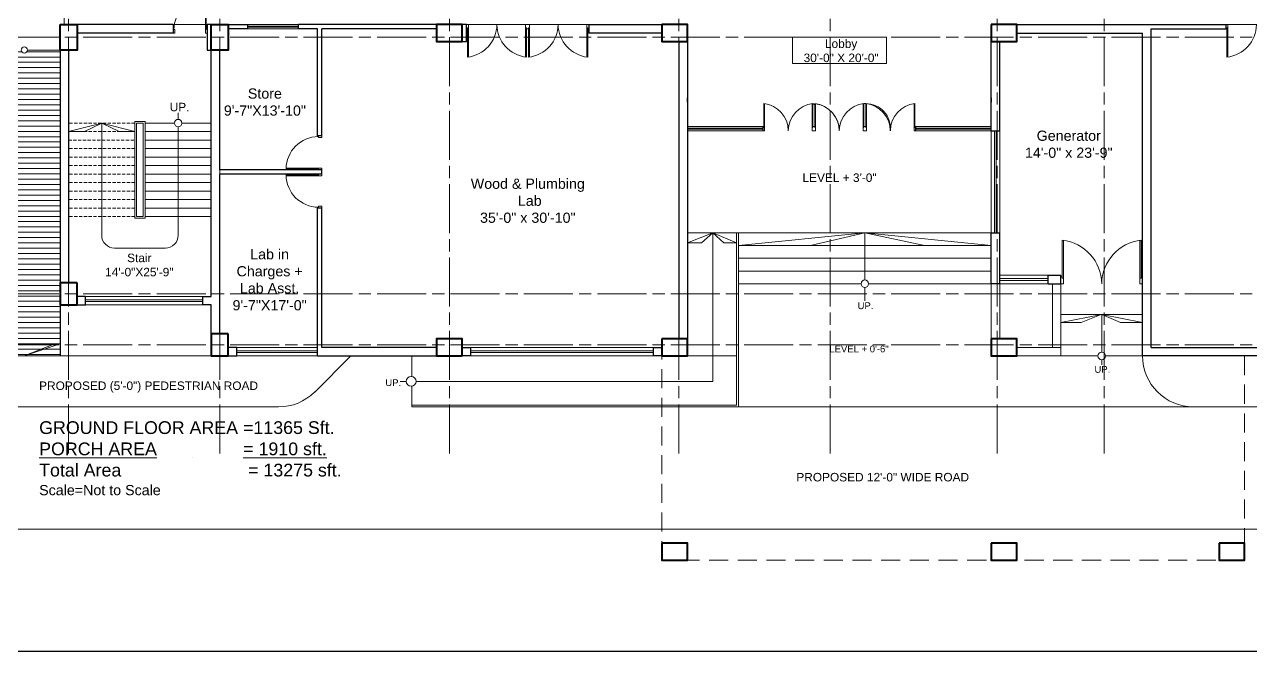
# Model space of a CAD drawing. Header units: inches. Extents: x -12 to 20935469, y -1604 to 24729220.
# Drawn here: x 20916802 to 20918245, y 24723288 to 24724026 of the extents above; entities that cross this region are included whole.
import ezdxf

# ---------------------------------------------------------------- set-up
doc = ezdxf.new("R2010")
doc.units = ezdxf.units.IN
doc.header["$LTSCALE"] = 0.03
doc.header["$MEASUREMENT"] = 0
doc.linetypes.add('ACAD_ISO08W100', pattern=[36, 24, -3, 6, -3])
doc.linetypes.add('DASHED2', pattern=[0.375, 0.25, -0.125])
for name, color, linetype, lineweight in [('AV_Text', 7, 'Continuous', 9), ('column', 1, 'Continuous', 40), ('Door', 7, 'Continuous', 18), ('Dot', 253, 'Continuous', 0), ('Grid Line', 252, 'Continuous', 18), ('Hatch', 253, 'Continuous', 15), ('Main Wall', 7, 'Continuous', 30), ('RAIL', 23, 'Continuous', 13), ('STAIR', 46, 'Continuous', 15), ('WALL', 7, 'Continuous', 30), ('wind.', 150, 'Continuous', 20)]:
    doc.layers.add(name, color=color, linetype=linetype, lineweight=lineweight)
doc.layers.add('FUR', color=251, linetype='Continuous')
doc.layers.add('TEXT', color=7, linetype='Continuous')
doc.styles.add('2', font='swisscl.ttf')
doc.styles.get("Standard").update_dxf_attribs({"font": 'timesbd.ttf'})

# ---------------------------------------------------------------- blocks, each defined once
blk = doc.blocks.new('A$C36295410')
at = {"layer": 'Door'}
for p, q in [((1, 4), (1, 32)), ((2, 0), (2, 31.98)), ((58, 0), (58, 31.98)), ((59, 4), (59, 32)), ((1, 5), (0, 5)), ((2, 4), (1, 4)), ((58, 4), (59, 4)), ((59, 5), (60, 5)), ((2, 0), (0, 0)), ((58, 0), (60, 0))]:
    blk.add_line(p, q, dxfattribs=at)
for centre, start, end in [((-2.53, -0.34), 0.59063, 83.77826), ((62.53, -0.34), 96.22174, 179.40937)]:
    blk.add_arc(centre, 32.53, start, end, dxfattribs=at)
blk = doc.blocks.new('$D40')
at = {"layer": 'Door'}
for p, q in [((1, 4), (1, 42)), ((2, 0), (2, 42)), ((1, 5), (0, 5)), ((2, 0), (0, 0)), ((2, 4), (1, 4)), ((39, 4), (38, 4)), ((38, 4), (38, 0)), ((40, 0), (38, 0)), ((40, 5), (39, 5)), ((39, 5), (39, 4))]:
    blk.add_line(p, q, dxfattribs=at)
blk.add_arc((1, 4), 38, 0, 90, dxfattribs=at)
blk = doc.blocks.new('fff')
at = {"layer": 'Grid Line', "color": 252, "linetype": 'ACAD_ISO08W100', "lineweight": 9, "ltscale": 80, "true_color": 0x939598}
for p, q in [((20830948.3, 24723521.1), (20830948.3, 24724698.8)), ((20831126.3, 24723521.1), (20831126.3, 24724698.8)), ((20831396.3, 24723521.1), (20831396.3, 24724698.8)), ((20831666.3, 24723521.1), (20831666.3, 24724698.8)), ((20831844.3, 24723521.1), (20831844.3, 24724698.8)), ((20832040.8, 24723521.1), (20832040.8, 24724698.8)), ((20832166.8, 24723521.1), (20832166.8, 24724698.8)), ((20833096.9, 24724010.7), (20830726.1, 24724010.7)), ((20833096.9, 24723708.7), (20830726.1, 24723708.7)), ((20833096.9, 24723648.8), (20830726.1, 24723648.8))]:
    blk.add_line(p, q, dxfattribs=at)

msp = doc.modelspace()

# ---------------------------------------------------------------- hatches: boundary and pattern name
at = {"layer": 'STAIR', "lineweight": 5}
h = msp.add_hatch(dxfattribs=at)
h.set_pattern_fill('ANSI31', color=253, scale=50, angle=135)
h.set_pattern_definition([(180, (85905.9215, -4e-09), (-4e-16, -6.25), [])])
edge = h.paths.add_edge_path()
edge.add_arc((20916802.2, 24723995.7), 3.61, 180, 360)
edge.add_line((20916805.8, 24723995.7), (20916844.2, 24723995.7))
edge.add_line((20916844.2, 24723995.7), (20916844.2, 24723721.7))
edge.add_line((20916844.2, 24723721.7), (20916844.2, 24723695.7))
edge.add_line((20916844.2, 24723695.7), (20916844.2, 24723635.7))
edge.add_line((20916844.2, 24723635.7), (20916762.2, 24723635.7))
edge.add_line((20916762.2, 24723635.7), (20916762.2, 24723995.7))
edge.add_line((20916762.2, 24723995.7), (20916798.6, 24723995.7))

# ---------------------------------------------------------------- linework, layer by layer
for p, q in [((20917582.2, 24723934.3), (20917582.2, 24723939.3)), ((20917939.7, 24723939.3), (20917939.7, 24723934.3)), ((20917671, 24723905.7), (20917671, 24723900.7)), ((20917851, 24723900.7), (20917851, 24723905.7)), ((20916844.2, 24723695.7), (20916844.2, 24723635.8)), ((20917052.2, 24723635.8), (20917052.2, 24723635.8))]:
    msp.add_line(p, q)
at = {"color": 252, "lineweight": 5}
for p, q in [((20918021.7, 24723635.8), (20917969.7, 24723635.7)), ((20918065.2, 24723635.8), (20918021.7, 24723635.8)), ((20918117.7, 24723635.8), (20918074.1, 24723635.8))]:
    msp.add_line(p, q, dxfattribs=at)
at = {"layer": 'column', "lineweight": 40, "ltscale": 20}
for points in [[(20916844.2, 24724025.7), (20916864.2, 24724025.7), (20916864.2, 24723995.7), (20916844.2, 24723995.7)], [(20917022.2, 24724025.7), (20917042.2, 24724025.7), (20917042.2, 24723995.7), (20917022.2, 24723995.7)], [(20917287.2, 24724025.7), (20917287.2, 24724005.7), (20917317.2, 24724005.7), (20917317.2, 24724025.7)], [(20917552.2, 24724025.7), (20917552.2, 24724005.7), (20917582.2, 24724005.7), (20917582.2, 24724025.7)], [(20917939.7, 24724025.7), (20917939.7, 24724005.7), (20917969.7, 24724005.7), (20917969.7, 24724025.7)], [(20916864.2, 24723721.7), (20916844.2, 24723721.7), (20916844.2, 24723695.7), (20916864.2, 24723695.7)], [(20917042.2, 24723661.8), (20917022.2, 24723661.8), (20917022.2, 24723635.8), (20917042.2, 24723635.8)], [(20917317.2, 24723635.8), (20917317.2, 24723655.8), (20917287.2, 24723655.8), (20917287.2, 24723635.8)], [(20917552.2, 24723655.7), (20917552.2, 24723635.7), (20917582.2, 24723635.7), (20917582.2, 24723655.7)], [(20917939.7, 24723655.7), (20917939.7, 24723635.7), (20917969.7, 24723635.7), (20917969.7, 24723655.7)], [(20917552.2, 24723415.3), (20917552.2, 24723395.3), (20917582.2, 24723395.3), (20917582.2, 24723415.3)], [(20917939.7, 24723415.3), (20917939.7, 24723395.3), (20917969.7, 24723395.3), (20917969.7, 24723415.3)], [(20918207.7, 24723415.3), (20918207.7, 24723395.3), (20918237.7, 24723395.3), (20918237.7, 24723415.3)]]:
    msp.add_lwpolyline(points, close=True, dxfattribs=at)
at = {"layer": 'Defpoints'}
msp.add_lwpolyline([(20916599.7, 24724746.5), (20919038.6, 24724746.5), (20919038.6, 24723288), (20916599.7, 24723288)], close=True, dxfattribs=at)
at = {"layer": 'Door'}
for p, q in [((20917324.6, 24724025.7), (20917322.2, 24724025.7)), ((20917324.6, 24724025.7), (20917324.6, 24723987.4)), ((20917391.8, 24724025.7), (20917391.8, 24723987.4)), ((20917391.8, 24724025.7), (20917394.2, 24724025.7)), ((20917396.6, 24724025.7), (20917394.2, 24724025.7)), ((20917396.6, 24724025.7), (20917396.6, 24723987.4)), ((20917463.8, 24724025.7), (20917463.8, 24723987.4)), ((20917463.8, 24724025.7), (20917466.2, 24724025.7)), ((20918218.1, 24724025.7), (20918215.7, 24724025.7)), ((20918218.1, 24724025.7), (20918218.1, 24723987.4)), ((20917323.4, 24724020.7), (20917322.2, 24724020.7)), ((20917323.4, 24724021.9), (20917323.4, 24723987.3)), ((20917324.6, 24724021.9), (20917323.4, 24724021.9)), ((20917391.8, 24724021.9), (20917393, 24724021.9)), ((20917393, 24724021.9), (20917393, 24723987.3)), ((20917393, 24724020.7), (20917394.2, 24724020.7)), ((20917395.4, 24724020.7), (20917394.2, 24724020.7)), ((20917395.4, 24724021.9), (20917395.4, 24723987.3)), ((20917396.6, 24724021.9), (20917395.4, 24724021.9)), ((20917463.8, 24724021.9), (20917465, 24724021.9)), ((20917465, 24724021.9), (20917465, 24723987.3)), ((20917465, 24724020.7), (20917466.2, 24724020.7)), ((20918216.9, 24724020.7), (20918215.7, 24724020.7)), ((20918216.9, 24724021.9), (20918216.9, 24723987.3)), ((20918218.1, 24724021.9), (20918216.9, 24724021.9))]:
    msp.add_line(p, q, dxfattribs=at)
for centre, start, end in [((20917319.2, 24724026.1), 276.223, 359.4106), ((20917397.2, 24724026.1), 180.5919, 263.7795), ((20917391.2, 24724026.1), 276.223, 359.4106), ((20917469.2, 24724026.1), 180.5919, 263.7795), ((20918212.7, 24724026.1), 276.223, 359.4106)]:
    msp.add_arc(centre, 39, start, end, dxfattribs=at)
at = {"layer": 'Dot', "color": 0, "linetype": 'DASHED2', "lineweight": 20, "ltscale": 3000}
msp.add_lwpolyline([(20918237.7, 24723635.7), (20918237.7, 24723395.3), (20917552.2, 24723395.3), (20917552.2, 24723635.8)], dxfattribs=at)
at = {"layer": 'Hatch'}
for p, q in [((20916844.2, 24723995.7), (20916805.8, 24723995.7)), ((20917642.2, 24723780.7), (20917582.2, 24723780.7)), ((20917642.2, 24723780.7), (20917582.2, 24723780.7)), ((20917939.7, 24723655.7), (20917939.7, 24723720.7)), ((20917949.7, 24723655.7), (20917949.7, 24723720.7)), ((20918011.7, 24723720.7), (20918011.7, 24723645.8)), ((20918021.7, 24723720.7), (20918021.7, 24723635.8)), ((20918021.7, 24723684.7), (20918117.7, 24723684.7)), ((20916670.8, 24723635.8), (20917022.2, 24723635.8)), ((20916670.8, 24723635.8), (20917258.2, 24723635.8)), ((20916703.5, 24723635.8), (20917022.2, 24723635.8)), ((20917258.2, 24723635.8), (20917258.2, 24723611.5)), ((20917582.2, 24723635.7), (20917640.2, 24723635.7)), ((20918021.7, 24723645.8), (20917969.7, 24723645.8)), ((20918065.2, 24723635.8), (20917969.7, 24723635.8)), ((20918117.7, 24723635.8), (20918074.1, 24723635.8)), ((20917258.2, 24723600), (20917258.2, 24723575.8)), ((20917101.4, 24723575.8), (20916670.8, 24723575.8)), ((20916670.8, 24723431.8), (20919000.8, 24723431.8))]:
    msp.add_line(p, q, dxfattribs=at)
at = {"layer": 'Hatch', "lineweight": 0}
for p, q in [((20917186.2, 24723635.8), (20917143.8, 24723593.3)), ((20918177.7, 24723575.8), (20919000.8, 24723575.8))]:
    msp.add_line(p, q, dxfattribs=at)
at = {"layer": 'Hatch', "lineweight": 5}
msp.add_line((20917642.2, 24723575.8), (20918177.7, 24723575.8), dxfattribs=at)
msp.add_lwpolyline([(20918689.7, 24724145.7), (20917939.7, 24724145.8), (20917929.7, 24724460.8), (20917760.2, 24724460.6), (20917760.2, 24724145.7), (20916849.2, 24724145.8), (20916849.2, 24724025.8), (20917582.2, 24724025.8), (20917582.2, 24723905.7), (20917671.5, 24723905.7), (20917672, 24723905.7), (20917672, 24723932.7, -0.379803), (20917701, 24723900.7, -0.379803), (20917730, 24723932.7, 0.786317), (20917733, 24723932.6, -0.370965), (20917761, 24723900.7, -0.379803), (20917790, 24723932.7), (20917792, 24723932.7, -0.443301), (20917821, 24723900.7, -0.379803), (20917850, 24723932.7), (20917850, 24723905.7), (20917939.7, 24723905.7), (20917939.7, 24724025.7), (20918862.7, 24724025.7)], format="xyb", dxfattribs=at)
at = {"layer": 'Hatch', "lineweight": 0}
msp.add_lwpolyline([(20917705.8, 24724010.7), (20917816.3, 24724010.7), (20917816.3, 24723979.8), (20917705.8, 24723979.8)], close=True, dxfattribs=at)
for centre, start, end in [((20918177.7, 24723635.8), 180, 270), ((20917101.4, 24723635.8), 270, 315)]:
    msp.add_arc(centre, 60, start, end, dxfattribs=at)
at = {"layer": 'Main Wall', "lineweight": 30}
for p, q in [((20916977.2, 24724025.7), (20916864.2, 24724025.7)), ((20916977.2, 24724025.7), (20916977.2, 24724015.7)), ((20917032.2, 24724025.7), (20917022.2, 24724025.7)), ((20917287.2, 24724025.7), (20917124.7, 24724025.7)), ((20917124.7, 24724020.7), (20917124.7, 24724025.7)), ((20917466.2, 24724025.7), (20917552.2, 24724025.7)), ((20917466.2, 24724025.7), (20917466.2, 24724015.7)), ((20918215.7, 24724025.7), (20918215.7, 24724020.7)), ((20916977.2, 24724015.7), (20916864.2, 24724015.7)), ((20917147.2, 24724020.7), (20917124.7, 24724020.7)), ((20917147.2, 24723894.8), (20917147.2, 24724020.7)), ((20917287.2, 24724020.7), (20917152.2, 24724020.7)), ((20917152.2, 24723894.8), (20917152.2, 24724020.7)), ((20917552.2, 24724015.7), (20917466.2, 24724015.7)), ((20917969.7, 24724015.7), (20918117.7, 24724015.7)), ((20918117.7, 24723635.7), (20918117.7, 24724015.7)), ((20918127.7, 24723645.7), (20918127.7, 24724020.7)), ((20918127.7, 24724020.7), (20918215.7, 24724020.7)), ((20916844.2, 24723995.7), (20916844.2, 24723721.7)), ((20916854.2, 24723995.7), (20916854.2, 24723721.7)), ((20917022.2, 24723705.7), (20917022.2, 24723995.8)), ((20917032.2, 24723854.8), (20917032.2, 24723995.8)), ((20917572.2, 24724005.7), (20917572.2, 24723655.7)), ((20917582.2, 24724005.7), (20917582.2, 24723635.8)), ((20917939.7, 24723900.7), (20917939.7, 24724005.7)), ((20917949.7, 24723900.7), (20917949.7, 24724005.7)), ((20917152.2, 24723894.8), (20917147.2, 24723894.8)), ((20917939.7, 24723900.7), (20917949.7, 24723900.7)), ((20917152.2, 24723854.8), (20917032.2, 24723854.8)), ((20917152.2, 24723849.8), (20917152.2, 24723854.8)), ((20917152.2, 24723849.8), (20917032.2, 24723849.8)), ((20917032.2, 24723661.8), (20917032.2, 24723849.8)), ((20917152.2, 24723809.8), (20917147.2, 24723809.8)), ((20917147.2, 24723635.8), (20917147.2, 24723809.8)), ((20917152.2, 24723645.8), (20917152.2, 24723809.8)), ((20917939.7, 24723720.7), (20917939.7, 24723780.7)), ((20917939.7, 24723780.7), (20917949.7, 24723780.7)), ((20917949.7, 24723720.7), (20917949.7, 24723780.7)), ((20917949.7, 24723720.7), (20917939.7, 24723720.7)), ((20918006.7, 24723730.7), (20918021.7, 24723730.7)), ((20918006.7, 24723720.7), (20918006.7, 24723730.7)), ((20918006.7, 24723720.7), (20918021.7, 24723720.7)), ((20918021.7, 24723720.7), (20918021.7, 24723730.7)), ((20916874.2, 24723705.7), (20916864.2, 24723705.7)), ((20916864.2, 24723695.7), (20916874.2, 24723695.7)), ((20916874.2, 24723695.7), (20916874.2, 24723705.7)), ((20917012.2, 24723695.7), (20917012.2, 24723705.7)), ((20917012.2, 24723705.7), (20917022.2, 24723705.7)), ((20917022.2, 24723695.7), (20917012.2, 24723695.7)), ((20917022.2, 24723661.8), (20917022.2, 24723695.7)), ((20917147.2, 24723635.8), (20917287.2, 24723635.8)), ((20917277.2, 24723645.8), (20917152.2, 24723645.8)), ((20917287.2, 24723645.8), (20917152.2, 24723645.8)), ((20917162.2, 24723635.8), (20917162.2, 24723635.8)), ((20917287.2, 24723639.8), (20917287.2, 24723639.8)), ((20918364.7, 24723635.7), (20918117.7, 24723635.7)), ((20918127.7, 24723645.7), (20918364.7, 24723645.7))]:
    msp.add_line(p, q, dxfattribs=at)
for points in [[(20917017.2, 24723995.7), (20917022.2, 24723995.7), (20917022.2, 24724025.7), (20917017.2, 24724025.7)], [(20917064.7, 24724020.7), (20917042.2, 24724020.7), (20917042.2, 24724025.7), (20917064.7, 24724025.7)], [(20917317.2, 24724005.7), (20917322.2, 24724005.7), (20917322.2, 24724025.7), (20917317.2, 24724025.7)], [(20917327.2, 24723635.8), (20917317.2, 24723635.8), (20917317.2, 24723645.8), (20917327.2, 24723645.8)], [(20917542.2, 24723645.8), (20917552.2, 24723645.8), (20917552.2, 24723635.8), (20917542.2, 24723635.8)]]:
    msp.add_lwpolyline(points, close=True, dxfattribs=at)
for points in [[(20917969.7, 24724025.7), (20918127.7, 24724025.8), (20918215.7, 24724025.7)], [(20917042.2, 24723635.8), (20917052.2, 24723635.8), (20917052.2, 24723645.8), (20917042.2, 24723645.8)]]:
    msp.add_lwpolyline(points, dxfattribs=at)
at = {"layer": 'RAIL', "color": 6, "lineweight": 5}
for points in [[(20916932.2, 24723911.7), (20916944.2, 24723911.7), (20916944.2, 24723797.7), (20916932.2, 24723797.7)], [(20916934.2, 24723909.7), (20916942.2, 24723909.7), (20916942.2, 24723799.7), (20916934.2, 24723799.7)]]:
    msp.add_lwpolyline(points, close=True, dxfattribs=at)
at = {"layer": 'STAIR', "color": 32, "linetype": 'DASHED2', "lineweight": 5, "ltscale": 500}
for p, q in [((20916932.2, 24723909.7), (20916854.2, 24723909.7)), ((20916932.2, 24723899.7), (20916854.2, 24723899.7)), ((20916854.2, 24723889.7), (20916932.2, 24723889.7)), ((20916932.2, 24723879.7), (20916854.2, 24723879.7)), ((20916932.2, 24723869.7), (20916854.2, 24723869.7)), ((20916932.2, 24723859.7), (20916854.2, 24723859.7)), ((20916932.2, 24723849.7), (20916854.2, 24723849.7)), ((20916932.2, 24723839.7), (20916854.2, 24723839.7)), ((20916932.2, 24723829.7), (20916854.2, 24723829.7)), ((20916932.2, 24723819.7), (20916854.2, 24723819.7)), ((20916932.2, 24723809.7), (20916854.2, 24723809.7)), ((20916932.2, 24723799.7), (20916854.2, 24723799.7))]:
    msp.add_line(p, q, dxfattribs=at)
at = {"layer": 'STAIR', "color": 32, "lineweight": 5}
for p, q in [((20916978.8, 24723909.7), (20916944.2, 24723909.7)), ((20917022.2, 24723909.7), (20916987.7, 24723909.7)), ((20917022.2, 24723899.7), (20916944.2, 24723899.7)), ((20917022.2, 24723889.7), (20916944.2, 24723889.7)), ((20917022.2, 24723879.7), (20916944.2, 24723879.7)), ((20917022.2, 24723869.7), (20916944.2, 24723869.7)), ((20917022.2, 24723859.7), (20916944.2, 24723859.7)), ((20917022.2, 24723849.7), (20916944.2, 24723849.7)), ((20917022.2, 24723839.7), (20916944.2, 24723839.7)), ((20917022.2, 24723829.7), (20916944.2, 24723829.7)), ((20917022.2, 24723819.7), (20916944.2, 24723819.7)), ((20917022.2, 24723809.7), (20916944.2, 24723809.7)), ((20917022.2, 24723799.7), (20916944.2, 24723799.7)), ((20917939.7, 24723780.7), (20917642.2, 24723780.7)), ((20917939.7, 24723765.7), (20917642.2, 24723765.7)), ((20917642.2, 24723765.7), (20917696.6, 24723765.7)), ((20917939.7, 24723765.7), (20917885.3, 24723765.7)), ((20917939.7, 24723750.7), (20917642.2, 24723750.7)), ((20917939.7, 24723735.7), (20917642.2, 24723735.7)), ((20917786.5, 24723720.7), (20917642.2, 24723720.7)), ((20917939.7, 24723720.7), (20917795.4, 24723720.7)), ((20918021.7, 24723675.1), (20918037.7, 24723675.1)), ((20918117.7, 24723675.1), (20918101.7, 24723675.1))]:
    msp.add_line(p, q, dxfattribs=at)
at = {"layer": 'STAIR', "lineweight": 9}
msp.add_line((20916983.2, 24723921.8), (20916983.2, 24723914.2), dxfattribs=at)
at = {"layer": 'STAIR', "color": 253, "lineweight": 5}
for p, q in [((20917612.2, 24723605.8), (20917612.2, 24723780.7)), ((20917791, 24723700.6), (20917791, 24723716.3)), ((20916802.2, 24723635.8), (20916844.2, 24723650)), ((20916838, 24723650), (20916802.2, 24723635.8)), ((20916844.2, 24723650), (20916838, 24723650)), ((20918069.7, 24723631.3), (20918069.7, 24723625.4)), ((20917251.5, 24723605.8), (20917244.4, 24723605.8))]:
    msp.add_line(p, q, dxfattribs=at)
at = {"layer": 'STAIR', "lineweight": 9}
msp.add_lwpolyline([(20916893.2, 24723909.7), (20916854.2, 24723899.7), (20916872.9, 24723899.7), (20916893.2, 24723909.7), (20916932.2, 24723899.7), (20916913.8, 24723899.7), (20916893.2, 24723909.7), (20916893.2, 24723777.7, 0.414214), (20916908.2, 24723762.7), (20916968.2, 24723762.7, 0.414214), (20916983.2, 24723777.7), (20916983.2, 24723905.3)], format="xyb", dxfattribs=at)
at = {"layer": 'STAIR', "color": 253, "lineweight": 5}
for points in [[(20917263.1, 24723605.8), (20917612.2, 24723605.8), (20917612.2, 24723780.7), (20917582.2, 24723769), (20917599, 24723768.9), (20917612.2, 24723780.7), (20917640.2, 24723768.8), (20917625, 24723768.9), (20917612.2, 24723780.7)], [(20917791, 24723725.2), (20917791, 24723780.7), (20917642.2, 24723765.7), (20917727.1, 24723765.7), (20917791, 24723780.7), (20917939.7, 24723765.7), (20917861.2, 24723765.7), (20917791, 24723780.7)], [(20918069.9, 24723640.2), (20918069.9, 24723684.7), (20918021.7, 24723675.1), (20918045.5, 24723675.1), (20918069.1, 24723684.6), (20918069.9, 24723684.7), (20918117.7, 24723675.1), (20918091.9, 24723675.1), (20918069.9, 24723684.6)]]:
    msp.add_lwpolyline(points, dxfattribs=at)
for centre, radius in [((20916802.2, 24723995.7), 3.61), ((20917791, 24723720.7), 4.45), ((20918069.7, 24723635.8), 4.45), ((20917257.3, 24723605.8), 5.81)]:
    msp.add_circle(centre, radius, dxfattribs=at)
at = {"layer": 'STAIR', "lineweight": 9}
msp.add_circle((20916983.2, 24723909.7), 4.45, dxfattribs=at)
at = {"layer": 'WALL', "lineweight": 9}
for p, q in [((20917640.2, 24723780.7), (20917640.2, 24723577.8)), ((20917642.2, 24723780.7), (20917642.2, 24723575.8)), ((20917258.2, 24723577.8), (20917640.2, 24723577.8)), ((20917258.2, 24723575.8), (20917258.2, 24723577.8)), ((20917258.2, 24723575.8), (20917642.2, 24723575.8))]:
    msp.add_line(p, q, dxfattribs=at)
at = {"layer": 'wind.', "lineweight": 5}
for p, q in [((20917064.7, 24724025.7), (20917124.7, 24724025.7)), ((20917064.7, 24724023.7), (20917124.7, 24724023.7)), ((20917064.7, 24724022.7), (20917124.7, 24724022.7)), ((20917064.7, 24724020.7), (20917124.7, 24724020.7)), ((20917582.2, 24723905.7), (20917671, 24723905.7)), ((20917582.2, 24723903.7), (20917671, 24723903.7)), ((20917671, 24723902.7), (20917582.2, 24723902.7)), ((20917671, 24723900.7), (20917582.2, 24723900.7)), ((20917851, 24723905.7), (20917939.7, 24723905.7)), ((20917851, 24723903.7), (20917939.7, 24723903.7)), ((20917939.7, 24723902.7), (20917851, 24723902.7)), ((20917939.7, 24723900.7), (20917851, 24723900.7)), ((20917939.7, 24723780.7), (20917939.7, 24723900.7)), ((20917943.7, 24723900.7), (20917943.7, 24723780.7)), ((20917945.7, 24723900.7), (20917945.7, 24723780.7)), ((20917949.7, 24723900.7), (20917949.7, 24723780.7)), ((20917949.7, 24723730.7), (20918006.7, 24723730.7)), ((20917949.7, 24723726.7), (20918006.7, 24723726.7)), ((20917949.7, 24723724.7), (20918006.7, 24723724.7)), ((20917949.7, 24723720.7), (20918006.7, 24723720.7)), ((20916874.2, 24723705.7), (20917012.2, 24723705.7)), ((20916874.2, 24723701.7), (20917012.2, 24723701.7)), ((20916874.2, 24723699.7), (20917012.2, 24723699.7)), ((20916874.2, 24723695.7), (20917012.2, 24723695.7)), ((20917147.2, 24723645.8), (20917052.2, 24723645.8)), ((20917147.2, 24723641.8), (20917052.2, 24723641.8)), ((20917147.2, 24723639.8), (20917052.2, 24723639.8)), ((20917147.2, 24723635.8), (20917052.2, 24723635.8)), ((20917542.2, 24723645.8), (20917327.2, 24723645.8)), ((20917542.2, 24723641.8), (20917327.2, 24723641.8)), ((20917542.2, 24723639.8), (20917327.2, 24723639.8)), ((20917542.2, 24723635.8), (20917327.2, 24723635.8))]:
    msp.add_line(p, q, dxfattribs=at)

# ---------------------------------------------------------------- block references
msp.add_blockref('fff', (85905.9, 0))
at = {"layer": 'Door', "xscale": -1}
msp.add_blockref('$D40', (20917017.2, 24724015.7), dxfattribs=at)
at = {"layer": 'Door', "rotation": 90.00000000000001}
msp.add_blockref('$D40', (20917152.2, 24723854.8), dxfattribs=at)
at = {"layer": 'Door', "xscale": -1, "rotation": 90}
msp.add_blockref('$D40', (20917152.2, 24723849.8), dxfattribs=at)
at = {"layer": 'FUR', "lineweight": 5, "xscale": -1}
for p in [(20917731, 24723900.7), (20917791, 24723900.7), (20917851, 24723900.7)]:
    msp.add_blockref('A$C36295410', p, dxfattribs=at)
at = {"layer": 'FUR', "xscale": -1.6, "yscale": 1.6, "zscale": 1.6}
msp.add_blockref('A$C36295410', (20918117.7, 24723720.7), dxfattribs=at)

# ---------------------------------------------------------------- texts
at = {"layer": 'AV_Text', "ltscale": 20, "attachment_point": 3}
for s, insert, char_height, width in [('\\pxqc;{\\fArial CE|b0|i0|c0|p34;\\H1.11111x;PROPOSED (5\'-0") PEDESTRIAN ROAD\\H0.9x; }', (20917080.5, 24723605.7), 9, 264.244), ('\\pxqc;{\\fArial CE|b0|i0|c0|p34;PROPOSED 12\'-0" WIDE ROAD }', (20917931.3, 24723498.1), 10, 238.55)]:
    msp.add_mtext(s, dxfattribs=dict(at, insert=insert, char_height=char_height, width=width))
at = {"layer": 'TEXT', "color": 30, "lineweight": 5, "ltscale": 20, "style": '2'}
for s, width, gutter_width, insert, char_height, attachment_point in [('\\pxsm1,qc;{\\fArial|b0|i0|c0|p34;\\C0;Lobby\\P30\'-0" X 20\'-0" }', 146.388, 0.75, (20917763.1, 24724008.2), 10, 2), ('{\\fArial|b0|i0|c0|p34;\\C0;Store\\P9\'-7"X13\'-10"}', 104.76, 0.5, (20917085.2, 24723950.5), 12, 2), ('{\\fArial|b0|i0|c0|p34;\\C0;UP.}', 104.76, 0.5, (20916984.9, 24723933.6), 10, 2), ('\\pxsm1;{\\fArial|b0|i0|c0|p34;\\C0;Generator \\P14\'-0" x 23\'-9" }', 137.677, 0.75, (20918030.9, 24723900.9), 12, 2), ('\\pxsm1;{\\fArial|b0|i0|c0|p34;\\C0;Wood & Plumbing\\P Lab\\P35\'-0" x 30\'-10" }', 173.256, 0.75, (20917394.5, 24723844.4), 12, 2), ('{\\fArial|b0|i0|c0|p34;\\C0;Stair\\P14\'-0"X25\'-9"}', 104.76, 0.5, (20916937.5, 24723756.1), 10, 2), ('{\\fArial|b0|i0|c0|p34;\\C0;Lab in Charges + Lab Asst. \\P9\'-7"X17\'-0"}', 104.76, 0.5, (20917090.8, 24723761.4), 12, 2), ('{\\fArial|b0|i0|c0|p34;\\C0;UP.}', 104.76, 0.5, (20917791.8, 24723698.8), 8, 2), ('{\\fArial|b0|i0|c0|p34;\\C0;UP.}', 104.76, 0.5, (20918070.5, 24723615.8), 8, 8), ('{\\fArial|b0|i0|c0|p34;\\C0;UP.}', 104.76, 0.5, (20917236.2, 24723608.3), 8, 2), ('\\A1;\\pxql;{\\fArial|b0|i0|c0|p34;\\C0;GROUND FLOOR AREA =11365 Sft.\\P\\LPORCH AREA^I^I= 1910 sft.\\P\\lTotal Area^I^I^I = 13275 sft.\\P\\H0.8x;Scale=Not to Scale }', 640.124, 0.5, (20917139.7, 24723558.9), 15, 2)]:
    msp.add_mtext_dynamic_manual_height_columns(s, width=width, gutter_width=gutter_width, heights=[0], dxfattribs=dict(at, insert=insert, char_height=char_height, attachment_point=attachment_point))
at = {"layer": 'TEXT', "color": 30, "lineweight": 5, "ltscale": 20, "attachment_point": 2, "style": '2'}
for s, insert, char_height, width in [('{\\fArial|b0|i0|c0|p34;\\C256; LEVEL + 3\'-0"}', (20917759.3, 24723850.5), 10, 235.592), ('{\\fArial|b0|i0|c0|p34;\\C256; LEVEL + 0\'-6"}', (20917782.6, 24723648), 8, 104.76)]:
    msp.add_mtext(s, dxfattribs=dict(at, insert=insert, char_height=char_height, width=width))

doc.saveas('drawing.dxf')
